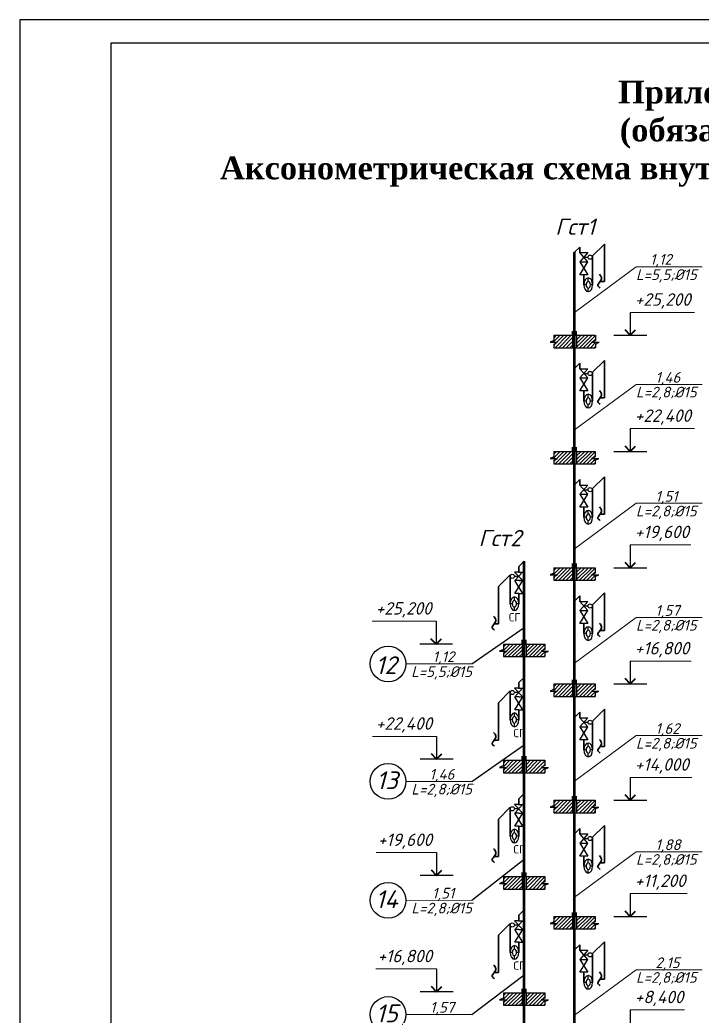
# Model space of a CAD drawing. Header units: millimetres. Extents: x -710977 to 10671, y -929782 to 89628.
# Drawn here: x 2746.3 to 2896.1, y 2924.8 to 3143.6 of the extents above; entities that cross this region are included whole.
import ezdxf

# ---------------------------------------------------------------- set-up
doc = ezdxf.new("R2010")
doc.units = ezdxf.units.MM
doc.header["$LTSCALE"] = 0.4
doc.layers.add('аксонометрия', color=84, linetype='Continuous')
doc.layers.add('кварталыИнфо', color=7, linetype='Continuous')
for name, color, linetype, lineweight in [('газ', 7, 'Continuous', 40), ('здания', 7, 'Continuous', 25), ('Надписи', 7, 'Continuous', 20)]:
    doc.layers.add(name, color=color, linetype=linetype, lineweight=lineweight)
doc.styles.add('1111', font='times.ttf', dxfattribs={"height": 3.5})
doc.styles.add('Zhenka', font='isocpeur.ttf', dxfattribs={"height": 400})
doc.styles.add('текстовый', font='isocpeui.ttf', dxfattribs={"height": 5})
pattern_1 = [(45, (2395.83043, 2831.94254), (-0.4030726, 0.4030726), [])]
pattern_2 = [(45, (2395.83043, 2806.40517), (-0.4030726, 0.4030726), [])]
pattern_3 = [(45, (2406.8968, 2823.17186), (-0.4030726, 0.4030726), [])]
pattern_4 = [(45, (2406.8968, 2848.70924), (-0.4030726, 0.4030726), [])]
pattern_5 = [(45, (2406.8968, 2874.2466), (-0.4030726, 0.4030726), [])]
pattern_6 = [(45, (2406.8968, 2899.784), (-0.4030726, 0.4030726), [])]

msp = doc.modelspace()

# ---------------------------------------------------------------- hatches: boundary and pattern name
at = {"layer": 'аксонометрия', "lineweight": 25}
h = msp.add_hatch(dxfattribs=at)
h.set_pattern_fill('ANSI31', scale=4.560246, style=0)
h.set_pattern_definition([(45, (2406.8968, 2950.83114), (-0.4030726, 0.4030726), [])])
h.paths.add_polyline_path([(2867.613, 3071.567), (2867.613, 3074.303), (2863.508, 3074.303), (2863.508, 3073.125), (2862.7, 3072.752), (2864.317, 3072.752), (2863.508, 3072.38), (2863.508, 3071.567)])
h = msp.add_hatch(dxfattribs=at)
h.set_pattern_fill('ANSI31', scale=4.560246, style=0)
h.set_pattern_definition([(45, (2406.8968, 2925.29377), (-0.4030726, 0.4030726), [])])
h.paths.add_polyline_path([(2873.438, 3072.752), (2871.82, 3072.752), (2872.629, 3073.125), (2872.629, 3074.303), (2868.525, 3074.303), (2868.525, 3071.567), (2872.629, 3071.567), (2872.629, 3072.38)])
h = msp.add_hatch(dxfattribs=at)
h.set_pattern_fill('ANSI31', scale=4.560246, style=0)
h.set_pattern_definition([(45, (2406.8968, 2925.32136), (-0.4030726, 0.4030726), [])])
h.paths.add_polyline_path([(2867.613, 3046.057), (2867.613, 3048.793), (2863.508, 3048.793), (2863.508, 3047.615), (2862.7, 3047.242), (2864.317, 3047.242), (2863.508, 3046.87), (2863.508, 3046.057)])
h = msp.add_hatch(dxfattribs=at)
h.set_pattern_fill('ANSI31', scale=4.560246, style=0)
h.set_pattern_definition(pattern_6)
h.paths.add_polyline_path([(2873.438, 3047.242), (2871.82, 3047.242), (2872.629, 3047.615), (2872.629, 3048.793), (2868.525, 3048.793), (2868.525, 3046.057), (2872.629, 3046.057), (2872.629, 3046.87)])
h = msp.add_hatch(dxfattribs=at)
h.set_pattern_fill('ANSI31', scale=4.560246, style=0)
h.set_pattern_definition(pattern_6)
h.paths.add_polyline_path([(2867.613, 3020.519), (2867.613, 3023.256), (2863.508, 3023.256), (2863.508, 3022.077), (2862.7, 3021.705), (2864.317, 3021.705), (2863.508, 3021.333), (2863.508, 3020.519)])
h = msp.add_hatch(dxfattribs=at)
h.set_pattern_fill('ANSI31', scale=4.560246, style=0)
h.set_pattern_definition(pattern_5)
h.paths.add_polyline_path([(2873.438, 3021.705), (2871.82, 3021.705), (2872.629, 3022.077), (2872.629, 3023.256), (2868.525, 3023.256), (2868.525, 3020.519), (2872.629, 3020.519), (2872.629, 3021.333)])
h = msp.add_hatch(dxfattribs=at)
h.set_pattern_fill('ANSI31', scale=4.560246, style=0)
h.set_pattern_definition([(45, (2395.83043, 2882.98993), (-0.4030726, 0.4030726), [])])
h.paths.add_polyline_path([(2856.546, 3003.725), (2856.546, 3006.462), (2852.442, 3006.462), (2852.442, 3005.283), (2851.633, 3004.911), (2853.251, 3004.911), (2852.442, 3004.539), (2852.442, 3003.725)])
h = msp.add_hatch(dxfattribs=at)
h.set_pattern_fill('ANSI31', scale=4.560246, style=0)
h.set_pattern_definition([(45, (2395.83043, 2857.45256), (-0.4030726, 0.4030726), [])])
h.paths.add_polyline_path([(2857.458, 3003.725), (2861.563, 3003.725), (2861.563, 3004.539), (2862.371, 3004.911), (2860.754, 3004.911), (2861.563, 3005.283), (2861.563, 3006.462), (2857.458, 3006.462)])
h = msp.add_hatch(dxfattribs=at)
h.set_pattern_fill('ANSI31', scale=4.560246, style=0)
h.set_pattern_definition(pattern_5)
h.paths.add_polyline_path([(2867.613, 2994.982), (2867.613, 2997.718), (2863.508, 2997.718), (2863.508, 2996.54), (2862.7, 2996.168), (2864.317, 2996.168), (2863.508, 2995.795), (2863.508, 2994.982)])
h = msp.add_hatch(dxfattribs=at)
h.set_pattern_fill('ANSI31', scale=4.560246, style=0)
h.set_pattern_definition(pattern_4)
h.paths.add_polyline_path([(2873.438, 2996.168), (2871.82, 2996.168), (2872.629, 2996.54), (2872.629, 2997.718), (2868.525, 2997.718), (2868.525, 2994.982), (2872.629, 2994.982), (2872.629, 2995.795)])
h = msp.add_hatch(dxfattribs=at)
h.set_pattern_fill('ANSI31', scale=4.560246, style=0)
h.set_pattern_definition([(45, (2395.83043, 2857.4799), (-0.4030726, 0.4030726), [])])
h.paths.add_polyline_path([(2856.546, 2978.215), (2856.546, 2980.952), (2852.442, 2980.952), (2852.442, 2979.773), (2851.633, 2979.401), (2853.251, 2979.401), (2852.442, 2979.029), (2852.442, 2978.215)])
h = msp.add_hatch(dxfattribs=at)
h.set_pattern_fill('ANSI31', scale=4.560246, style=0)
h.set_pattern_definition(pattern_1)
h.paths.add_polyline_path([(2857.458, 2978.215), (2861.563, 2978.215), (2861.563, 2979.029), (2862.371, 2979.401), (2860.754, 2979.401), (2861.563, 2979.773), (2861.563, 2980.952), (2857.458, 2980.952)])
h = msp.add_hatch(dxfattribs=at)
h.set_pattern_fill('ANSI31', scale=4.560246, style=0)
h.set_pattern_definition(pattern_4)
h.paths.add_polyline_path([(2867.613, 2969.445), (2867.613, 2972.181), (2863.508, 2972.181), (2863.508, 2971.003), (2862.7, 2970.63), (2864.317, 2970.63), (2863.508, 2970.258), (2863.508, 2969.445)])
h = msp.add_hatch(dxfattribs=at)
h.set_pattern_fill('ANSI31', scale=4.560246, style=0)
h.set_pattern_definition(pattern_3)
h.paths.add_polyline_path([(2873.438, 2970.63), (2871.82, 2970.63), (2872.629, 2971.003), (2872.629, 2972.181), (2868.525, 2972.181), (2868.525, 2969.445), (2872.629, 2969.445), (2872.629, 2970.258)])
h = msp.add_hatch(dxfattribs=at)
h.set_pattern_fill('ANSI31', scale=4.560246, style=0)
h.set_pattern_definition(pattern_1)
h.paths.add_polyline_path([(2856.546, 2952.678), (2856.546, 2955.414), (2852.442, 2955.414), (2852.442, 2954.236), (2851.633, 2953.864), (2853.251, 2953.864), (2852.442, 2953.491), (2852.442, 2952.678)])
h = msp.add_hatch(dxfattribs=at)
h.set_pattern_fill('ANSI31', scale=4.560246, style=0)
h.set_pattern_definition(pattern_2)
h.paths.add_polyline_path([(2857.458, 2952.678), (2861.563, 2952.678), (2861.563, 2953.491), (2862.371, 2953.864), (2860.754, 2953.864), (2861.563, 2954.236), (2861.563, 2955.414), (2857.458, 2955.414)])
h = msp.add_hatch(dxfattribs=at)
h.set_pattern_fill('ANSI31', scale=4.560246, style=0)
h.set_pattern_definition(pattern_3)
h.paths.add_polyline_path([(2867.613, 2943.907), (2867.613, 2946.643), (2863.508, 2946.643), (2863.508, 2945.465), (2862.7, 2945.093), (2864.317, 2945.093), (2863.508, 2944.721), (2863.508, 2943.907)])
h = msp.add_hatch(dxfattribs=at)
h.set_pattern_fill('ANSI31', scale=4.560246, style=0)
h.set_pattern_definition([(45, (2406.8968, 2797.6345), (-0.4030726, 0.4030726), [])])
h.paths.add_polyline_path([(2873.438, 2945.093), (2871.82, 2945.093), (2872.629, 2945.465), (2872.629, 2946.643), (2868.525, 2946.643), (2868.525, 2943.907), (2872.629, 2943.907), (2872.629, 2944.721)])
h = msp.add_hatch(dxfattribs=at)
h.set_pattern_fill('ANSI31', scale=4.560246, style=0)
h.set_pattern_definition(pattern_2)
h.paths.add_polyline_path([(2856.546, 2927.141), (2856.546, 2929.877), (2852.442, 2929.877), (2852.442, 2928.699), (2851.633, 2928.326), (2853.251, 2928.326), (2852.442, 2927.954), (2852.442, 2927.141)])
h = msp.add_hatch(dxfattribs=at)
h.set_pattern_fill('ANSI31', scale=4.560246, style=0)
h.set_pattern_definition([(45, (2395.83043, 2780.8678), (-0.4030726, 0.4030726), [])])
h.paths.add_polyline_path([(2857.458, 2927.141), (2861.563, 2927.141), (2861.563, 2927.954), (2862.371, 2928.326), (2860.754, 2928.326), (2861.563, 2928.699), (2861.563, 2929.877), (2857.458, 2929.877)])

# ---------------------------------------------------------------- linework, layer by layer
at = {"color": 7, "lineweight": 35}
for p, q in [((2868.069, 3092.516), (2869.23, 3093.677)), ((2869.23, 3093.677), (2869.23, 3092.458)), ((2872.043, 3091.728), (2874.623, 3094.308)), ((2874.623, 3094.308), (2874.623, 3086.099)), ((2872.043, 3085.389), (2872.043, 3091.728)), ((2870.128, 3087.606), (2870.128, 3085.389)), ((2874.623, 3086.099), (2873.711, 3086.099)), ((2868.069, 3066.979), (2869.23, 3068.14)), ((2869.23, 3068.14), (2869.23, 3066.92)), ((2872.043, 3066.191), (2874.623, 3068.77)), ((2874.623, 3068.77), (2874.623, 3060.562)), ((2872.043, 3059.852), (2872.043, 3066.191)), ((2870.128, 3062.068), (2870.128, 3059.852)), ((2874.623, 3060.562), (2873.711, 3060.562)), ((2868.069, 3041.442), (2869.23, 3042.602)), ((2869.23, 3042.602), (2869.23, 3041.383)), ((2872.043, 3040.653), (2874.623, 3043.233)), ((2874.623, 3043.233), (2874.623, 3035.025)), ((2872.043, 3034.315), (2872.043, 3040.653)), ((2870.128, 3036.531), (2870.128, 3034.315)), ((2874.623, 3035.025), (2873.711, 3035.025)), ((2855.841, 3023.514), (2857.002, 3024.675)), ((2853.926, 3021.681), (2851.346, 3019.101)), ((2853.926, 3015.342), (2853.926, 3021.681)), ((2855.841, 3023.514), (2855.841, 3022.295)), ((2851.346, 3019.101), (2851.346, 3010.893)), ((2855.841, 3017.558), (2855.841, 3015.342)), ((2872.043, 3015.116), (2874.623, 3017.696)), ((2874.623, 3017.696), (2874.623, 3009.487)), ((2868.069, 3015.904), (2869.23, 3017.065)), ((2869.23, 3017.065), (2869.23, 3015.846)), ((2872.043, 3008.777), (2872.043, 3015.116)), ((2851.346, 3010.893), (2850.434, 3010.893)), ((2870.128, 3010.994), (2870.128, 3008.777)), ((2874.623, 3009.487), (2873.711, 3009.487)), ((2855.841, 2998.004), (2857.002, 2999.165)), ((2855.841, 2998.004), (2855.841, 2996.785)), ((2853.926, 2996.171), (2851.346, 2993.591)), ((2853.926, 2989.832), (2853.926, 2996.171)), ((2851.346, 2993.591), (2851.346, 2985.383)), ((2855.841, 2992.048), (2855.841, 2989.832)), ((2868.069, 2990.367), (2869.23, 2991.528)), ((2869.23, 2991.528), (2869.23, 2990.308)), ((2872.043, 2989.579), (2874.623, 2992.158)), ((2874.623, 2992.158), (2874.623, 2983.95)), ((2872.043, 2983.24), (2872.043, 2989.579)), ((2851.346, 2985.383), (2850.434, 2985.383)), ((2870.128, 2985.456), (2870.128, 2983.24)), ((2874.623, 2983.95), (2873.711, 2983.95)), ((2855.841, 2972.467), (2857.002, 2973.628)), ((2855.841, 2972.467), (2855.841, 2971.247)), ((2853.926, 2970.634), (2851.346, 2968.054)), ((2853.926, 2964.295), (2853.926, 2970.634)), ((2851.346, 2968.054), (2851.346, 2959.846)), ((2855.841, 2966.51), (2855.841, 2964.295)), ((2868.069, 2964.829), (2869.23, 2965.99)), ((2869.23, 2965.99), (2869.23, 2964.771)), ((2872.043, 2964.041), (2874.623, 2966.621)), ((2874.623, 2966.621), (2874.623, 2958.412)), ((2872.043, 2957.702), (2872.043, 2964.041)), ((2851.346, 2959.846), (2850.434, 2959.846)), ((2870.128, 2959.919), (2870.128, 2957.702)), ((2874.623, 2958.412), (2873.711, 2958.412)), ((2855.841, 2946.93), (2857.002, 2948.09)), ((2853.926, 2945.096), (2851.346, 2942.517)), ((2853.926, 2938.758), (2853.926, 2945.096)), ((2855.841, 2946.93), (2855.841, 2945.71)), ((2851.346, 2942.517), (2851.346, 2934.308)), ((2855.841, 2940.973), (2855.841, 2938.758)), ((2872.043, 2938.504), (2874.623, 2941.084)), ((2874.623, 2941.084), (2874.623, 2932.875)), ((2868.069, 2939.292), (2869.23, 2940.453)), ((2869.23, 2940.453), (2869.23, 2939.233)), ((2872.043, 2932.165), (2872.043, 2938.504)), ((2851.346, 2934.308), (2850.434, 2934.308)), ((2870.128, 2934.381), (2870.128, 2932.165)), ((2874.623, 2932.875), (2873.711, 2932.875))]:
    msp.add_line(p, q, dxfattribs=at)
at = {"color": 7, "lineweight": 20}
for p, q in [((2881.623, 3089.327), (2868.069, 3079.31)), ((2881.623, 3089.327), (2896.068, 3089.323)), ((2881.623, 3089.327), (2896.068, 3089.323)), ((2880.313, 3079.322), (2894.383, 3079.322)), ((2881.623, 3063.52), (2868.069, 3053.503)), ((2881.623, 3063.52), (2896.068, 3063.517)), ((2881.623, 3063.52), (2896.068, 3063.517)), ((2880.313, 3053.812), (2894.383, 3053.812)), ((2881.623, 3037.394), (2868.069, 3027.377)), ((2881.623, 3037.394), (2896.068, 3037.39)), ((2881.623, 3037.394), (2896.068, 3037.39)), ((2880.313, 3028.275), (2893.599, 3028.275)), ((2837.696, 3011.481), (2823.626, 3011.481)), ((2881.623, 3012.323), (2868.069, 3002.306)), ((2881.623, 3012.323), (2896.068, 3012.319)), ((2881.623, 3012.323), (2896.068, 3012.319)), ((2845.513, 3002.128), (2831.068, 3002.124)), ((2845.513, 3002.128), (2831.068, 3002.124)), ((2880.313, 3002.738), (2893.677, 3002.738)), ((2837.801, 2986.199), (2823.731, 2986.199)), ((2881.623, 2986.401), (2868.069, 2976.384)), ((2881.623, 2986.401), (2896.068, 2986.398)), ((2881.623, 2986.401), (2896.068, 2986.398)), ((2845.513, 2976.321), (2831.068, 2976.317)), ((2845.513, 2976.321), (2831.068, 2976.317)), ((2880.313, 2977.2), (2893.787, 2977.2)), ((2837.801, 2960.662), (2824.515, 2960.662)), ((2881.623, 2960.881), (2868.069, 2950.863)), ((2881.623, 2960.881), (2896.068, 2960.877)), ((2881.623, 2960.881), (2896.068, 2960.877)), ((2880.313, 2951.663), (2892.786, 2951.663)), ((2845.513, 2950.195), (2831.068, 2950.191)), ((2845.513, 2950.195), (2831.068, 2950.191)), ((2837.801, 2935.124), (2824.437, 2935.124)), ((2881.623, 2934.959), (2868.069, 2924.942)), ((2881.623, 2934.959), (2896.068, 2934.955)), ((2881.623, 2934.959), (2896.068, 2934.955)), ((2880.313, 2926.126), (2892.217, 2926.126)), ((2845.513, 2925.124), (2831.068, 2925.12)), ((2845.513, 2925.124), (2831.068, 2925.12))]:
    msp.add_line(p, q, dxfattribs=at)
at = {"color": 7, "lineweight": 25}
for p, q in [((2880.313, 3079.322), (2880.313, 3074.303)), ((2876.715, 3074.303), (2883.91, 3074.303)), ((2880.313, 3053.812), (2880.313, 3048.793)), ((2876.715, 3048.793), (2883.91, 3048.793)), ((2880.313, 3028.275), (2880.313, 3023.256)), ((2876.715, 3023.256), (2883.91, 3023.256)), ((2837.696, 3011.481), (2837.696, 3006.462)), ((2841.293, 3006.462), (2834.099, 3006.462)), ((2880.313, 3002.738), (2880.313, 2997.718)), ((2876.715, 2997.718), (2883.91, 2997.718)), ((2837.801, 2986.199), (2837.801, 2981.18)), ((2841.399, 2981.18), (2834.204, 2981.18)), ((2880.313, 2977.2), (2880.313, 2972.181)), ((2876.715, 2972.181), (2883.91, 2972.181)), ((2837.801, 2960.662), (2837.801, 2955.642)), ((2841.399, 2955.642), (2834.204, 2955.642)), ((2880.313, 2951.663), (2880.313, 2946.643)), ((2876.715, 2946.643), (2883.91, 2946.643)), ((2837.801, 2935.124), (2837.801, 2930.105)), ((2841.399, 2930.105), (2834.204, 2930.105)), ((2880.313, 2926.126), (2880.313, 2921.106))]:
    msp.add_line(p, q, dxfattribs=at)
msp.add_lwpolyline([(2746.323, 3143.559), (2746.323, 2723.559), (3043.323, 2723.559), (3043.323, 3143.559)], close=True)
for centre in [(2827.142, 3002.124), (2827.142, 2976.317), (2827.142, 2950.191), (2827.142, 2925.12)]:
    msp.add_circle(centre, 3.926, dxfattribs=at)
at = {"color": 7, "lineweight": 35}
for points in [[(2873.523, 3087.696), (2874.003, 3086.898), (2873.65, 3086.017), (2873.194, 3085.211), (2873.722, 3084.683)], [(2873.523, 3062.159), (2874.003, 3061.361), (2873.65, 3060.48), (2873.194, 3059.673), (2873.722, 3059.146)], [(2873.523, 3036.621), (2874.003, 3035.823), (2873.65, 3034.943), (2873.194, 3034.136), (2873.722, 3033.608)], [(2850.308, 3012.572), (2850.788, 3011.774), (2850.434, 3010.893), (2849.979, 3010.086), (2850.506, 3009.559)], [(2873.523, 3011.084), (2874.003, 3010.286), (2873.65, 3009.405), (2873.194, 3008.599), (2873.722, 3008.071)], [(2850.308, 2987.062), (2850.788, 2986.264), (2850.434, 2985.383), (2849.979, 2984.576), (2850.506, 2984.049)], [(2873.523, 2985.547), (2874.003, 2984.749), (2873.65, 2983.868), (2873.194, 2983.061), (2873.722, 2982.534)], [(2850.308, 2961.524), (2850.788, 2960.726), (2850.434, 2959.846), (2849.979, 2959.039), (2850.506, 2958.511)], [(2873.523, 2960.009), (2874.003, 2959.211), (2873.65, 2958.33), (2873.194, 2957.524), (2873.722, 2956.996)], [(2850.308, 2935.987), (2850.788, 2935.189), (2850.434, 2934.308), (2849.979, 2933.502), (2850.506, 2932.974)], [(2873.523, 2934.472), (2874.003, 2933.674), (2873.65, 2932.793), (2873.194, 2931.987), (2873.722, 2931.459)]]:
    msp.add_spline(points, degree=3, dxfattribs=at)
at = {"layer": 'аксонометрия', "color": 7, "lineweight": 53}
for p, q in [((2868.069, 3071.567), (2868.069, 3092.516)), ((2868.069, 3067.007), (2868.069, 3071.567)), ((2868.069, 2862.708), (2868.069, 3067.007)), ((2857.002, 2999.165), (2857.002, 3024.675)), ((2857.002, 2794.866), (2857.002, 2999.165))]:
    msp.add_line(p, q, dxfattribs=at)
at = {"layer": 'аксонометрия', "color": 7, "lineweight": 25}
for p, q in [((2870.128, 3091.454), (2871.04, 3091.454)), ((2870.61, 3085.389), (2870.128, 3085.389)), ((2871.086, 3086.106), (2871.086, 3086.897)), ((2872.043, 3085.389), (2871.561, 3085.389)), ((2871.086, 3083.882), (2871.086, 3084.673)), ((2863.508, 3074.303), (2872.629, 3074.303)), ((2863.508, 3074.303), (2863.508, 3073.125)), ((2867.613, 3074.303), (2867.613, 3075.215)), ((2867.613, 3074.303), (2867.613, 3071.567)), ((2868.525, 3074.303), (2868.525, 3075.215)), ((2868.525, 3074.303), (2868.525, 3071.567)), ((2872.675, 3074.303), (2872.675, 3073.125)), ((2863.508, 3073.125), (2862.7, 3072.752)), ((2862.7, 3072.752), (2864.317, 3072.752)), ((2863.508, 3072.38), (2864.317, 3072.752)), ((2863.508, 3072.38), (2863.508, 3071.567)), ((2872.675, 3073.125), (2871.866, 3072.752)), ((2871.866, 3072.752), (2873.484, 3072.752)), ((2872.675, 3072.38), (2873.484, 3072.752)), ((2872.675, 3072.38), (2872.675, 3071.567)), ((2863.508, 3071.567), (2872.629, 3071.567)), ((2870.128, 3065.917), (2871.04, 3065.917)), ((2871.086, 3060.569), (2871.086, 3061.359)), ((2870.61, 3059.852), (2870.128, 3059.852)), ((2871.086, 3058.345), (2871.086, 3059.135)), ((2872.043, 3059.852), (2871.561, 3059.852)), ((2863.508, 3048.793), (2872.629, 3048.793)), ((2863.508, 3048.793), (2863.508, 3047.615)), ((2867.613, 3048.793), (2867.613, 3049.705)), ((2867.613, 3048.793), (2867.613, 3046.057)), ((2868.525, 3048.793), (2868.525, 3049.705)), ((2868.525, 3048.793), (2868.525, 3046.057)), ((2872.629, 3048.793), (2872.629, 3047.615)), ((2863.508, 3047.615), (2862.7, 3047.242)), ((2862.7, 3047.242), (2864.317, 3047.242)), ((2863.508, 3046.87), (2864.317, 3047.242)), ((2863.508, 3046.87), (2863.508, 3046.057)), ((2863.508, 3046.057), (2872.629, 3046.057)), ((2868.069, 3046.057), (2868.069, 3041.497)), ((2872.629, 3047.615), (2871.82, 3047.242)), ((2871.82, 3047.242), (2873.438, 3047.242)), ((2872.629, 3046.87), (2873.438, 3047.242)), ((2872.629, 3046.87), (2872.629, 3046.057)), ((2870.128, 3040.38), (2871.04, 3040.38)), ((2871.086, 3035.031), (2871.086, 3035.822)), ((2870.61, 3034.315), (2870.128, 3034.315)), ((2871.086, 3032.807), (2871.086, 3033.598)), ((2872.043, 3034.315), (2871.561, 3034.315)), ((2867.613, 3023.256), (2867.613, 3024.168)), ((2868.525, 3023.256), (2868.525, 3024.168)), ((2855.77, 3022.295), (2854.874, 3022.295)), ((2856.738, 3020.405), (2854.874, 3022.295)), ((2854.945, 3020.405), (2856.666, 3022.295)), ((2855.77, 3022.295), (2856.666, 3022.295)), ((2863.508, 3022.077), (2862.7, 3021.705)), ((2862.7, 3021.705), (2864.317, 3021.705)), ((2863.508, 3023.256), (2872.629, 3023.256)), ((2863.508, 3023.256), (2863.508, 3022.077)), ((2863.508, 3021.333), (2864.317, 3021.705)), ((2867.613, 3023.256), (2867.613, 3020.519)), ((2868.525, 3023.256), (2868.525, 3020.519)), ((2872.629, 3022.077), (2871.82, 3021.705)), ((2871.82, 3021.705), (2873.438, 3021.705)), ((2872.629, 3023.256), (2872.629, 3022.077)), ((2872.629, 3021.333), (2873.438, 3021.705)), ((2855.806, 3021.35), (2854.858, 3021.35)), ((2856.738, 3017.558), (2854.945, 3020.405)), ((2854.945, 3017.558), (2856.738, 3020.405)), ((2855.841, 3020.405), (2854.945, 3020.405)), ((2855.77, 3020.405), (2854.945, 3020.405)), ((2856.595, 3020.405), (2855.77, 3020.405)), ((2855.841, 3020.405), (2856.738, 3020.405)), ((2863.508, 3021.333), (2863.508, 3020.519)), ((2863.508, 3020.519), (2872.629, 3020.519)), ((2868.069, 3020.519), (2868.069, 3015.959)), ((2872.629, 3021.333), (2872.629, 3020.519)), ((2855.841, 3017.558), (2854.945, 3017.558)), ((2855.841, 3017.558), (2856.738, 3017.558)), ((2854.408, 3015.342), (2853.926, 3015.342)), ((2854.884, 3016.059), (2854.884, 3016.85)), ((2855.841, 3015.342), (2855.359, 3015.342)), ((2854.884, 3013.835), (2854.884, 3014.626)), ((2870.128, 3014.842), (2871.04, 3014.842)), ((2870.61, 3008.777), (2870.128, 3008.777)), ((2871.086, 3009.494), (2871.086, 3010.285)), ((2872.043, 3008.777), (2871.561, 3008.777)), ((2852.442, 3006.462), (2861.563, 3006.462)), ((2852.442, 3006.462), (2852.442, 3005.283)), ((2856.561, 3006.462), (2856.561, 3007.374)), ((2856.561, 3006.462), (2856.561, 3003.725)), ((2857.473, 3006.462), (2857.473, 3007.374)), ((2857.473, 3006.462), (2857.473, 3003.725)), ((2861.563, 3006.462), (2861.563, 3005.283)), ((2871.086, 3007.27), (2871.086, 3008.061)), ((2852.442, 3005.283), (2851.633, 3004.911)), ((2851.633, 3004.911), (2853.251, 3004.911)), ((2852.442, 3004.539), (2853.251, 3004.911)), ((2852.442, 3004.539), (2852.442, 3003.725)), ((2861.563, 3005.283), (2860.754, 3004.911)), ((2860.754, 3004.911), (2862.371, 3004.911)), ((2861.563, 3004.539), (2862.371, 3004.911)), ((2861.563, 3004.539), (2861.563, 3003.725)), ((2852.442, 3003.725), (2861.563, 3003.725)), ((2863.508, 2997.718), (2872.629, 2997.718)), ((2863.508, 2997.718), (2863.508, 2996.54)), ((2867.613, 2997.718), (2867.613, 2998.63)), ((2867.613, 2997.718), (2867.613, 2994.982)), ((2868.525, 2997.718), (2868.525, 2998.63)), ((2868.525, 2997.718), (2868.525, 2994.982)), ((2872.629, 2997.718), (2872.629, 2996.54)), ((2855.806, 2995.84), (2854.858, 2995.84)), ((2855.77, 2996.785), (2854.874, 2996.785)), ((2856.738, 2994.895), (2854.874, 2996.785)), ((2854.945, 2994.895), (2856.666, 2996.785)), ((2855.77, 2996.785), (2856.666, 2996.785)), ((2863.508, 2996.54), (2862.7, 2996.168)), ((2862.7, 2996.168), (2864.317, 2996.168)), ((2863.508, 2995.795), (2864.317, 2996.168)), ((2863.508, 2995.795), (2863.508, 2994.982)), ((2872.629, 2996.54), (2871.82, 2996.168)), ((2871.82, 2996.168), (2873.438, 2996.168)), ((2872.629, 2995.795), (2873.438, 2996.168)), ((2872.629, 2995.795), (2872.629, 2994.982)), ((2855.841, 2994.895), (2854.945, 2994.895)), ((2856.738, 2992.048), (2854.945, 2994.895)), ((2854.945, 2992.048), (2856.738, 2994.895)), ((2855.841, 2994.895), (2856.738, 2994.895)), ((2863.508, 2994.982), (2872.629, 2994.982)), ((2868.069, 2994.982), (2868.069, 2990.422)), ((2854.884, 2990.549), (2854.884, 2991.34)), ((2855.841, 2992.048), (2854.945, 2992.048)), ((2855.841, 2992.048), (2856.738, 2992.048)), ((2854.408, 2989.832), (2853.926, 2989.832)), ((2854.884, 2988.325), (2854.884, 2989.116)), ((2855.841, 2989.832), (2855.359, 2989.832)), ((2870.128, 2989.305), (2871.04, 2989.305)), ((2871.086, 2983.956), (2871.086, 2984.747)), ((2870.61, 2983.24), (2870.128, 2983.24)), ((2871.086, 2981.733), (2871.086, 2982.523)), ((2872.043, 2983.24), (2871.561, 2983.24)), ((2852.442, 2980.952), (2861.563, 2980.952)), ((2852.442, 2980.952), (2852.442, 2979.773)), ((2856.546, 2980.952), (2856.546, 2981.864)), ((2856.546, 2980.952), (2856.546, 2978.215)), ((2857.458, 2980.952), (2857.458, 2981.864)), ((2857.458, 2980.952), (2857.458, 2978.215)), ((2861.563, 2980.952), (2861.563, 2979.773)), ((2852.442, 2979.773), (2851.633, 2979.401)), ((2851.633, 2979.401), (2853.251, 2979.401)), ((2852.442, 2979.029), (2853.251, 2979.401)), ((2852.442, 2979.029), (2852.442, 2978.215)), ((2852.442, 2978.215), (2861.563, 2978.215)), ((2861.563, 2979.773), (2860.754, 2979.401)), ((2860.754, 2979.401), (2862.371, 2979.401)), ((2861.563, 2979.029), (2862.371, 2979.401)), ((2861.563, 2979.029), (2861.563, 2978.215)), ((2855.77, 2971.247), (2854.874, 2971.247)), ((2856.738, 2969.358), (2854.874, 2971.247)), ((2854.945, 2969.358), (2856.666, 2971.247)), ((2855.77, 2971.247), (2856.666, 2971.247)), ((2863.508, 2972.181), (2872.629, 2972.181)), ((2863.508, 2972.181), (2863.508, 2971.003)), ((2867.613, 2972.181), (2867.613, 2973.093)), ((2867.613, 2972.181), (2867.613, 2969.445)), ((2868.525, 2972.181), (2868.525, 2973.093)), ((2868.525, 2972.181), (2868.525, 2969.445)), ((2872.629, 2972.181), (2872.629, 2971.003)), ((2855.806, 2970.303), (2854.858, 2970.303)), ((2855.841, 2969.358), (2854.945, 2969.358)), ((2856.738, 2966.51), (2854.945, 2969.358)), ((2854.945, 2966.51), (2856.738, 2969.358)), ((2855.841, 2969.358), (2856.738, 2969.358)), ((2863.508, 2971.003), (2862.7, 2970.63)), ((2862.7, 2970.63), (2864.317, 2970.63)), ((2863.508, 2970.258), (2864.317, 2970.63)), ((2863.508, 2970.258), (2863.508, 2969.445)), ((2863.508, 2969.445), (2872.629, 2969.445)), ((2868.069, 2969.445), (2868.069, 2964.884)), ((2872.629, 2971.003), (2871.82, 2970.63)), ((2871.82, 2970.63), (2873.438, 2970.63)), ((2872.629, 2970.258), (2873.438, 2970.63)), ((2872.629, 2970.258), (2872.629, 2969.445)), ((2854.884, 2965.011), (2854.884, 2965.802)), ((2855.841, 2966.51), (2854.945, 2966.51)), ((2855.841, 2966.51), (2856.738, 2966.51)), ((2854.408, 2964.295), (2853.926, 2964.295)), ((2854.884, 2962.788), (2854.884, 2963.578)), ((2855.841, 2964.295), (2855.359, 2964.295)), ((2870.128, 2963.768), (2871.04, 2963.768)), ((2871.086, 2958.419), (2871.086, 2959.21)), ((2856.546, 2955.414), (2856.546, 2956.326)), ((2857.458, 2955.414), (2857.458, 2956.326)), ((2870.61, 2957.702), (2870.128, 2957.702)), ((2871.086, 2956.195), (2871.086, 2956.986)), ((2872.043, 2957.702), (2871.561, 2957.702)), ((2852.442, 2954.236), (2851.633, 2953.864)), ((2851.633, 2953.864), (2853.251, 2953.864)), ((2852.442, 2955.414), (2861.563, 2955.414)), ((2852.442, 2955.414), (2852.442, 2954.236)), ((2852.442, 2953.491), (2853.251, 2953.864)), ((2856.546, 2955.414), (2856.546, 2952.678)), ((2857.458, 2955.414), (2857.458, 2952.678)), ((2861.563, 2954.236), (2860.754, 2953.864)), ((2860.754, 2953.864), (2862.371, 2953.864)), ((2861.563, 2955.414), (2861.563, 2954.236)), ((2861.563, 2953.491), (2862.371, 2953.864)), ((2852.442, 2953.491), (2852.442, 2952.678)), ((2852.442, 2952.678), (2861.563, 2952.678)), ((2861.563, 2953.491), (2861.563, 2952.678)), ((2867.613, 2946.643), (2867.613, 2947.556)), ((2868.525, 2946.643), (2868.525, 2947.556)), ((2855.77, 2945.71), (2854.874, 2945.71)), ((2856.738, 2943.82), (2854.874, 2945.71)), ((2854.945, 2943.82), (2856.666, 2945.71)), ((2855.77, 2945.71), (2856.666, 2945.71)), ((2863.508, 2945.465), (2862.7, 2945.093)), ((2862.7, 2945.093), (2864.317, 2945.093)), ((2863.508, 2946.643), (2872.629, 2946.643)), ((2863.508, 2946.643), (2863.508, 2945.465)), ((2863.508, 2944.721), (2864.317, 2945.093)), ((2867.613, 2946.643), (2867.613, 2943.907)), ((2868.525, 2946.643), (2868.525, 2943.907)), ((2872.629, 2945.465), (2871.82, 2945.093)), ((2871.82, 2945.093), (2873.438, 2945.093)), ((2872.629, 2946.643), (2872.629, 2945.465)), ((2872.629, 2944.721), (2873.438, 2945.093)), ((2855.806, 2944.765), (2854.858, 2944.765)), ((2855.841, 2943.82), (2854.945, 2943.82)), ((2856.738, 2940.973), (2854.945, 2943.82)), ((2854.945, 2940.973), (2856.738, 2943.82)), ((2855.841, 2943.82), (2856.738, 2943.82)), ((2863.508, 2944.721), (2863.508, 2943.907)), ((2863.508, 2943.907), (2872.629, 2943.907)), ((2872.629, 2944.721), (2872.629, 2943.907)), ((2855.841, 2940.973), (2854.945, 2940.973)), ((2855.841, 2940.973), (2856.738, 2940.973)), ((2854.408, 2938.758), (2853.926, 2938.758)), ((2854.884, 2939.474), (2854.884, 2940.265)), ((2855.841, 2938.758), (2855.359, 2938.758)), ((2854.884, 2937.25), (2854.884, 2938.041)), ((2870.128, 2938.23), (2871.04, 2938.23)), ((2870.61, 2932.165), (2870.128, 2932.165)), ((2871.086, 2932.882), (2871.086, 2933.672)), ((2872.043, 2932.165), (2871.561, 2932.165)), ((2852.442, 2929.877), (2861.563, 2929.877)), ((2852.442, 2929.877), (2852.442, 2928.699)), ((2856.546, 2929.877), (2856.546, 2930.789)), ((2856.546, 2929.877), (2856.546, 2927.141)), ((2857.458, 2929.877), (2857.458, 2930.789)), ((2857.458, 2929.877), (2857.458, 2927.141)), ((2861.563, 2929.877), (2861.563, 2928.699)), ((2871.086, 2930.658), (2871.086, 2931.449)), ((2852.442, 2928.699), (2851.633, 2928.326)), ((2851.633, 2928.326), (2853.251, 2928.326)), ((2852.442, 2927.954), (2853.251, 2928.326)), ((2852.442, 2927.954), (2852.442, 2927.141)), ((2861.563, 2928.699), (2860.754, 2928.326)), ((2860.754, 2928.326), (2862.371, 2928.326)), ((2861.563, 2927.954), (2862.371, 2928.326)), ((2861.563, 2927.954), (2861.563, 2927.141)), ((2852.442, 2927.141), (2861.563, 2927.141))]:
    msp.add_line(p, q, dxfattribs=at)
at = {"layer": 'аксонометрия', "color": 7, "lineweight": 50}
msp.add_line((2857.002, 2999.165), (2857.002, 3003.725), dxfattribs=at)
at = {"layer": 'аксонометрия', "color": 7, "lineweight": 25}
for centre in [(2871.496, 3091.454), (2871.496, 3065.917), (2871.496, 3040.38), (2854.402, 3021.35), (2871.496, 3014.842), (2854.402, 2995.84), (2871.496, 2989.305), (2854.402, 2970.303), (2871.496, 2963.768), (2854.402, 2944.765), (2871.496, 2938.23)]:
    msp.add_circle(centre, 0.456, dxfattribs=at)
at = {"layer": 'аксонометрия', "color": 7, "lineweight": 25, "extrusion": (0, 0, -1)}
for centre, major_axis, ratio in [((2871.086, 3085.389), (0, -1.507), 0.6353435), ((2871.086, 3085.389), (0, -0.717), 0.6634455), ((2871.086, 3059.852), (0, -1.507), 0.6353435), ((2871.086, 3059.852), (0, -0.717), 0.6634455), ((2871.086, 3034.315), (0, -1.507), 0.6353435), ((2871.086, 3034.315), (0, -0.717), 0.6634455), ((2854.884, 3015.342), (0, -1.507), 0.6353435), ((2854.884, 3015.342), (0, -0.717), 0.6634455), ((2871.086, 3008.777), (0, -1.507), 0.6353435), ((2871.086, 3008.777), (0, -0.717), 0.6634455), ((2854.884, 2989.832), (0, -1.507), 0.6353435), ((2854.884, 2989.832), (0, -0.717), 0.6634455), ((2871.086, 2983.24), (0, -1.507), 0.6353435), ((2871.086, 2983.24), (0, -0.717), 0.6634455), ((2854.884, 2964.295), (0, -1.507), 0.6353435), ((2854.884, 2964.295), (0, -0.717), 0.6634455), ((2871.086, 2957.702), (0, -1.507), 0.6353435), ((2871.086, 2957.702), (0, -0.717), 0.6634455), ((2854.884, 2938.758), (0, -1.507), 0.6353435), ((2854.884, 2938.758), (0, -0.717), 0.6634455), ((2871.086, 2932.165), (0, -1.507), 0.6353435), ((2871.086, 2932.165), (0, -0.717), 0.6634455)]:
    msp.add_ellipse(centre, major_axis=major_axis, ratio=ratio, dxfattribs=at)
at = {"layer": 'кварталыИнфо', "ltscale": 0.12}
for p, q in [((2746.323, 3143.559), (2746.323, 3138.559)), ((2869.23, 3092.458), (2871.026, 3092.458)), ((2871.026, 3090.451), (2869.23, 3092.458)), ((2871.026, 3092.458), (2869.23, 3090.451)), ((2869.23, 3090.451), (2871.026, 3090.451)), ((2869.23, 3087.606), (2871.026, 3090.451)), ((2869.23, 3090.451), (2871.026, 3087.606)), ((2871.026, 3087.606), (2869.23, 3087.606)), ((2868.069, 3074.303), (2868.069, 3080.231)), ((2869.23, 3066.92), (2871.026, 3066.92)), ((2871.026, 3064.914), (2869.23, 3066.92)), ((2871.026, 3066.92), (2869.23, 3064.914)), ((2869.23, 3064.914), (2871.026, 3064.914)), ((2869.23, 3062.068), (2871.026, 3064.914)), ((2869.23, 3064.914), (2871.026, 3062.068)), ((2871.026, 3062.068), (2869.23, 3062.068)), ((2869.23, 3041.383), (2871.026, 3041.383)), ((2871.026, 3039.376), (2869.23, 3041.383)), ((2871.026, 3041.383), (2869.23, 3039.376)), ((2869.23, 3039.376), (2871.026, 3039.376)), ((2869.23, 3036.531), (2871.026, 3039.376)), ((2869.23, 3039.376), (2871.026, 3036.531)), ((2871.026, 3036.531), (2869.23, 3036.531)), ((2869.23, 3015.846), (2871.026, 3015.846)), ((2871.026, 3013.839), (2869.23, 3015.846)), ((2871.026, 3015.846), (2869.23, 3013.839)), ((2869.23, 3013.839), (2871.026, 3013.839)), ((2869.23, 3010.994), (2871.026, 3013.839)), ((2869.23, 3013.839), (2871.026, 3010.994)), ((2871.026, 3010.994), (2869.23, 3010.994)), ((2845.513, 3002.128), (2857.002, 3010.123)), ((2869.23, 2990.308), (2871.026, 2990.308)), ((2871.026, 2988.302), (2869.23, 2990.308)), ((2871.026, 2990.308), (2869.23, 2988.302)), ((2869.23, 2988.302), (2871.026, 2988.302)), ((2869.23, 2985.456), (2871.026, 2988.302)), ((2869.23, 2988.302), (2871.026, 2985.456)), ((2845.513, 2976.321), (2857.002, 2984.316)), ((2871.026, 2985.456), (2869.23, 2985.456)), ((2869.23, 2964.771), (2871.026, 2964.771)), ((2871.026, 2962.764), (2869.23, 2964.771)), ((2871.026, 2964.771), (2869.23, 2962.764)), ((2869.23, 2962.764), (2871.026, 2962.764)), ((2869.23, 2959.919), (2871.026, 2962.764)), ((2869.23, 2962.764), (2871.026, 2959.919)), ((2845.513, 2950.195), (2857.002, 2959.264)), ((2871.026, 2959.919), (2869.23, 2959.919)), ((2869.23, 2939.233), (2871.026, 2939.233)), ((2871.026, 2937.227), (2869.23, 2939.233)), ((2871.026, 2939.233), (2869.23, 2937.227)), ((2869.23, 2937.227), (2871.026, 2937.227)), ((2869.23, 2934.381), (2871.026, 2937.227)), ((2869.23, 2937.227), (2871.026, 2934.381)), ((2871.026, 2934.381), (2869.23, 2934.381)), ((2845.513, 2925.124), (2857.002, 2933.833))]:
    msp.add_line(p, q, dxfattribs=at)
at = {"layer": 'кварталыИнфо', "lineweight": 53, "ltscale": 0.12}
for q in [(2868.069, 3086.962), (2868.069, 3084.317)]:
    msp.add_line((2868.069, 3074.303), q, dxfattribs=at)
at = {"layer": 'кварталыИнфо', "ltscale": 0.12}
msp.add_lwpolyline([(2766.323, 3138.559), (3038.323, 3138.559), (3038.323, 2728.559), (2766.323, 2728.559)], close=True, dxfattribs=at)
at = {"layer": 'Надписи', "color": 7, "linetype": 'ByBlock', "lineweight": 40, "ltscale": 0.2}
for p, q in [((2880.313, 3074.303), (2879.152, 3075.464)), ((2880.313, 3074.303), (2881.473, 3075.464)), ((2880.313, 3048.793), (2879.152, 3049.954)), ((2880.313, 3048.793), (2881.473, 3049.954)), ((2880.313, 3023.256), (2879.152, 3024.416)), ((2880.313, 3023.256), (2881.473, 3024.416)), ((2837.696, 3006.462), (2836.535, 3007.622)), ((2837.696, 3006.462), (2838.857, 3007.622)), ((2880.313, 2997.718), (2879.152, 2998.879)), ((2880.313, 2997.718), (2881.473, 2998.879)), ((2837.801, 2981.18), (2836.641, 2982.34)), ((2837.801, 2981.18), (2838.962, 2982.34)), ((2880.313, 2972.181), (2879.152, 2973.342)), ((2880.313, 2972.181), (2881.473, 2973.342)), ((2837.801, 2955.642), (2836.641, 2956.803)), ((2837.801, 2955.642), (2838.962, 2956.803)), ((2880.313, 2946.643), (2879.152, 2947.804)), ((2880.313, 2946.643), (2881.473, 2947.804)), ((2837.801, 2930.105), (2836.641, 2931.266)), ((2837.801, 2930.105), (2838.962, 2931.266))]:
    msp.add_line(p, q, dxfattribs=at)

# ---------------------------------------------------------------- texts
at = {"color": 7, "lineweight": 35, "char_height": 3.57666, "width": 23.15318, "attachment_point": 1, "style": 'текстовый'}
for s, insert in [('{\\fISOCPEUR|b0|i1|c204|p34;Гст1}', (2863.844, 3099.931)), ('{\\fISOCPEUR|b0|i1|c204|p34;Гст2}', (2847.005, 3031.55))]:
    msp.add_mtext(s, dxfattribs=dict(at, insert=insert))
at = {"color": 7, "lineweight": 20, "width": 13.63061, "style": 'текстовый'}
for s, insert, char_height, attachment_point in [('{\\fISOCPEUR|b0|i1|c0|p34;+2\\fISOCPEUR|b0|i1|c204|p34;5\\fISOCPEUR|b0|i1|c0|p34;,\\fISOCPEUR|b0|i1|c204|p34;2\\fISOCPEUR|b0|i1|c0|p34;00}', (2881.308, 3083.523), 2.736147, 1), ('{\\fISOCPEUR|b0|i1|c0|p34;+22,400}', (2881.308, 3058.014), 2.73615, 1), ('{\\fISOCPEUR|b0|i1|c0|p34;+19,600}', (2881.308, 3032.476), 2.73615, 1), ('{\\fISOCPEUR|b0|i1|c0|p34;+2\\fISOCPEUR|b0|i1|c204|p34;5\\fISOCPEUR|b0|i1|c0|p34;,\\fISOCPEUR|b0|i1|c204|p34;2\\fISOCPEUR|b0|i1|c0|p34;00}', (2836.701, 3015.682), 2.736147, 3), ('{\\fISOCPEUR|b0|i1|c0|p34;+16,800}', (2881.308, 3006.939), 2.73615, 1), ('{\\fISOCPEUR|b0|i1|c0|p34;+22,400}', (2836.806, 2990.4), 2.73615, 3), ('{\\fISOCPEUR|b0|i1|c0|p34;+14,000}', (2881.308, 2981.401), 2.73615, 1), ('{\\fISOCPEUR|b0|i1|c0|p34;+19,600}', (2836.806, 2964.863), 2.73615, 3), ('{\\fISOCPEUR|b0|i1|c0|p34;+11,200}', (2881.308, 2955.864), 2.73615, 1), ('{\\fISOCPEUR|b0|i1|c0|p34;+16,800}', (2836.806, 2939.325), 2.73615, 3), ('{\\fISOCPEUR|b0|i1|c0|p34;+8,400}', (2881.308, 2930.327), 2.73615, 1)]:
    msp.add_mtext(s, dxfattribs=dict(at, insert=insert, char_height=char_height, attachment_point=attachment_point))
at = {"color": 7, "lineweight": 25, "char_height": 3.9263, "attachment_point": 3, "style": 'текстовый'}
for s, insert in [('{\\fISOCPEUR|b0|i1|c204|p34;12}', (2829.018, 3003.795)), ('{\\fISOCPEUR|b0|i1|c204|p34;13}', (2829.282, 2978.524)), ('{\\fISOCPEUR|b0|i1|c204|p34;14}', (2829.282, 2952.398)), ('{\\fISOCPEUR|b0|i1|c204|p34;15}', (2829.282, 2927.327))]:
    msp.add_mtext(s, dxfattribs=dict(at, insert=insert))
at = {"layer": 'аксонометрия', "color": 7, "lineweight": 40, "insert": (2853.656, 3013.274), "char_height": 1.8241, "width": 2.78109, "attachment_point": 1, "style": 'Zhenka'}
msp.add_mtext('СГ', dxfattribs=at)
at = {"layer": 'аксонометрия', "color": 7, "lineweight": 50, "char_height": 1.8241, "width": 2.78109, "attachment_point": 1, "style": 'Zhenka'}
for insert in [(2854.666, 2987.844), (2854.666, 2962.306), (2854.666, 2936.769)]:
    msp.add_mtext('СГ', dxfattribs=dict(at, insert=insert))
at = {"layer": 'газ', "lineweight": 70, "ltscale": 0.08, "insert": (2766.323, 3138.559), "char_height": 5, "attachment_point": 1, "style": '1111'}
msp.add_mtext_dynamic_manual_height_columns('\\pi98.78985;{\\fTimes New Roman|b1|i0|c204|p18;\\P\\pi111.29805;Приложение А\\P\\pi111.67919;(обязательное)\\P\\pi23.90462;Аксонометрическая схема внутридомовой системы газоснабжения}', width=272, gutter_width=17.5, heights=[43.152], dxfattribs=at)
at = {"layer": 'здания', "color": 7, "lineweight": 20, "char_height": 2.35578, "width": 17.1857, "style": 'текстовый'}
for s, insert, attachment_point in [('{\\fISOCPEUR|b0|i1|c204|p34;1},{\\fISOCPEUR|b0|i1|c204|p34;12}', (2884.631, 3092.14), 1), ('L={\\fISOCPEUR|b0|i1|c204|p34;5},{\\fISOCPEUR|b0|i1|c204|p34;5};%%C15', (2881.57, 3088.797), 1), ('{\\fISOCPEUR|b0|i1|c204|p34;1},{\\fISOCPEUR|b0|i1|c204|p34;46}', (2885.827, 3066.224), 1), ('L={\\fISOCPEUR|b0|i1|c204|p34;2},{\\fISOCPEUR|b0|i1|c204|p34;8};%%C15', (2881.57, 3062.99), 1), ('{\\fISOCPEUR|b0|i1|c204|p34;1},{\\fISOCPEUR|b0|i1|c204|p34;5}1', (2885.827, 3040.098), 1), ('L={\\fISOCPEUR|b0|i1|c204|p34;2},{\\fISOCPEUR|b0|i1|c204|p34;8};%%C15', (2881.57, 3036.863), 1), ('{\\fISOCPEUR|b0|i1|c204|p34;1},{\\fISOCPEUR|b0|i1|c204|p34;57}', (2885.827, 3015.027), 1), ('L={\\fISOCPEUR|b0|i1|c204|p34;2},{\\fISOCPEUR|b0|i1|c204|p34;8};%%C15', (2881.57, 3011.793), 1), ('{\\fISOCPEUR|b0|i1|c204|p34;1},{\\fISOCPEUR|b0|i1|c204|p34;12}', (2841.688, 3004.873), 3), ('L={\\fISOCPEUR|b0|i1|c204|p34;5},{\\fISOCPEUR|b0|i1|c204|p34;5};%%C15', (2845.567, 3001.598), 3), ('{\\fISOCPEUR|b0|i1|c204|p34;1},{\\fISOCPEUR|b0|i1|c204|p34;62}', (2885.827, 2989.105), 1), ('L={\\fISOCPEUR|b0|i1|c204|p34;2},{\\fISOCPEUR|b0|i1|c204|p34;8};%%C15', (2881.57, 2985.871), 1), ('{\\fISOCPEUR|b0|i1|c204|p34;1},{\\fISOCPEUR|b0|i1|c204|p34;46}', (2841.688, 2979.067), 3), ('L={\\fISOCPEUR|b0|i1|c204|p34;2},{\\fISOCPEUR|b0|i1|c204|p34;8};%%C15', (2845.567, 2975.791), 3), ('{\\fISOCPEUR|b0|i1|c204|p34;1},{\\fISOCPEUR|b0|i1|c204|p34;88}', (2885.827, 2963.584), 1), ('L={\\fISOCPEUR|b0|i1|c204|p34;2},{\\fISOCPEUR|b0|i1|c204|p34;8};%%C15', (2881.57, 2960.35), 1), ('{\\fISOCPEUR|b0|i1|c204|p34;1},{\\fISOCPEUR|b0|i1|c204|p34;5}1', (2841.688, 2952.94), 3), ('L={\\fISOCPEUR|b0|i1|c204|p34;2},{\\fISOCPEUR|b0|i1|c204|p34;8};%%C15', (2845.567, 2949.664), 3), ('{\\fISOCPEUR|b0|i1|c204|p34;2},{\\fISOCPEUR|b0|i1|c204|p34;15}', (2885.827, 2937.663), 1), ('L={\\fISOCPEUR|b0|i1|c204|p34;2},{\\fISOCPEUR|b0|i1|c204|p34;8};%%C15', (2881.57, 2934.429), 1), ('{\\fISOCPEUR|b0|i1|c204|p34;1},{\\fISOCPEUR|b0|i1|c204|p34;57}', (2841.688, 2927.869), 3)]:
    msp.add_mtext(s, dxfattribs=dict(at, insert=insert, attachment_point=attachment_point))

doc.saveas('drawing.dxf')
